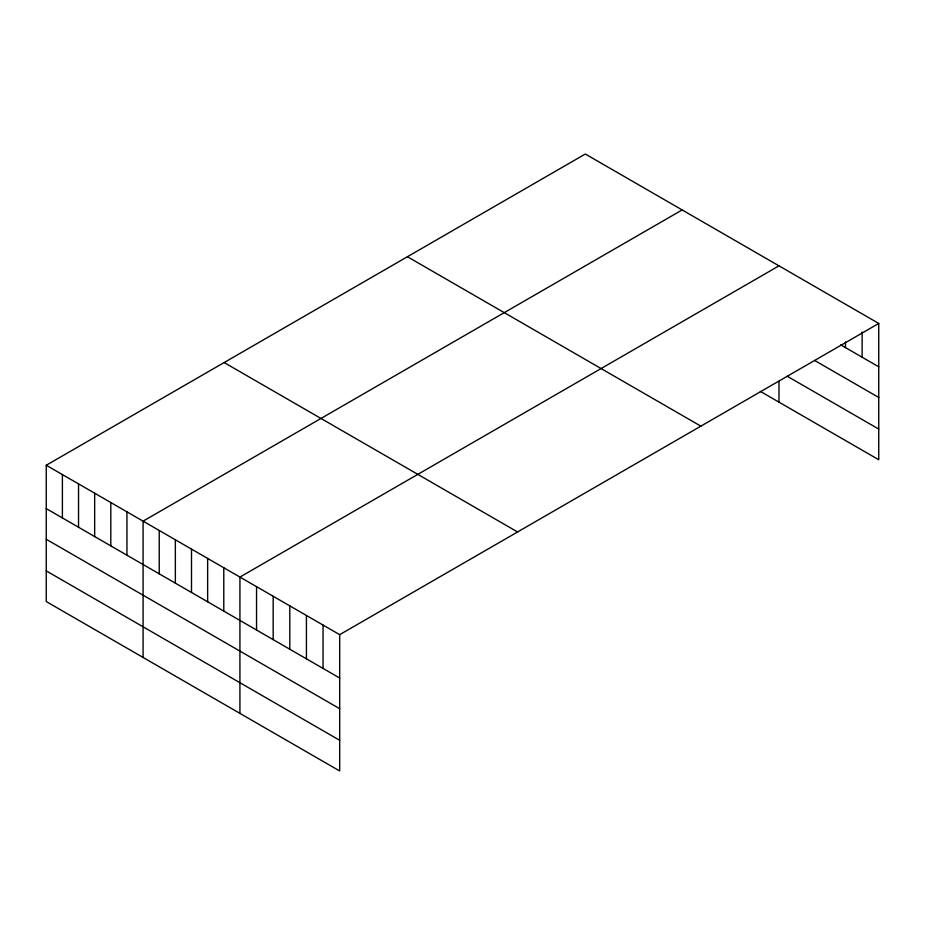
<?xml version="1.0" encoding="UTF-8"?>
<svg xmlns="http://www.w3.org/2000/svg" width="925" height="925" viewBox="0 0 925 925"><rect width="100%" height="100%" fill="white"/><g stroke="black" fill="none" stroke-linecap="round" stroke-linejoin="round"><path stroke-width="1.39" d="M46.25 465.252L339.683 634.666L339.683 770.976L46.25 601.551L46.25 465.252L585.317 154.024L878.75 323.449L878.75 459.748L760.362 391.391M682.141 209.94L143.086 521.157L143.086 657.467M778.977 265.845L239.922 577.073L239.922 713.372M339.683 634.666L878.75 323.449M840.744 344.863L878.75 366.809M814.613 360.449L878.75 397.472M787.291 376.278L878.75 429.073M407.416 256.734L700.861 426.147M224.139 362.554L517.584 531.967M46.25 508.611L339.683 678.025M46.25 539.287L339.683 708.7M46.25 570.887L339.683 740.301M862.123 332.029L862.123 357.2M845.496 342.007L845.496 347.603M778.977 381.239L778.977 402.144M323.056 625.069L323.056 668.428M306.429 615.472L306.429 658.831M289.803 605.863L289.803 649.223M273.176 596.267L273.176 639.626M256.549 586.67L256.549 630.029M223.781 567.753L223.781 611.113M207.639 558.434L207.639 601.793M191.498 549.115L191.498 592.474M175.357 539.795L175.357 583.155M159.227 530.476L159.227 573.835M126.945 511.849L126.945 555.208M110.803 502.529L110.803 545.889M94.662 493.21L94.662 536.569M78.532 483.891L78.532 527.25M62.391 474.571L62.391 517.931"/></g></svg>
